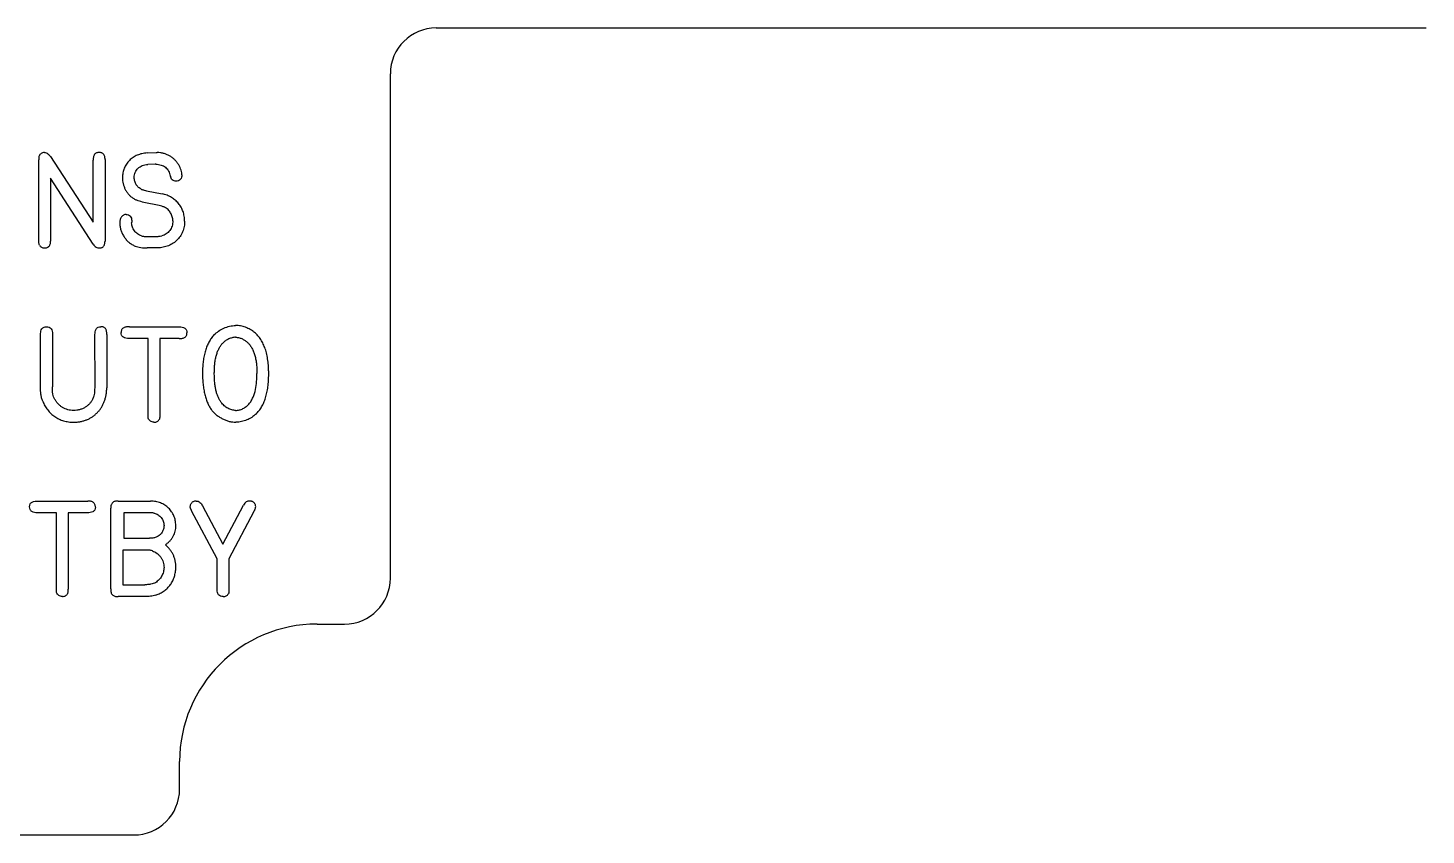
# Model space of a CAD drawing. Header units: inches. Extents: x -6.75 to 0, y -1.75 to 1.53.
# Drawn here: x -1.969 to -0.062, y -1.174 to -0.074 of the extents above; entities that cross this region are included whole.
import ezdxf

# ---------------------------------------------------------------- set-up
doc = ezdxf.new("R2010")
doc.units = ezdxf.units.IN
doc.header["$MEASUREMENT"] = 0

msp = doc.modelspace()

# ---------------------------------------------------------------- linework, layer by layer
at = {"color": 1, "linetype": 'Continuous', "lineweight": 25}
for p, q in [((-1.4125, -0.0736), (-0.0625, -0.0736)), ((-1.475, -0.8236), (-1.475, -0.1361)), ((-1.8068, -0.244), (-1.7942, -0.2434)), ((-1.7942, -0.2434), (-1.7931, -0.2434)), ((-1.9544, -0.363), (-1.9545, -0.2535)), ((-1.9386, -0.249), (-1.8802, -0.3382)), ((-1.8802, -0.3382), (-1.8802, -0.2538)), ((-1.8641, -0.2531), (-1.8642, -0.3644)), ((-1.796, -0.2594), (-1.8058, -0.2596)), ((-1.795, -0.2594), (-1.796, -0.2594)), ((-1.9384, -0.2785), (-1.9384, -0.3642)), ((-1.8802, -0.3683), (-1.9384, -0.2785)), ((-1.8074, -0.2954), (-1.7863, -0.2997)), ((-1.7903, -0.3158), (-1.8113, -0.3113)), ((-1.8277, -0.3361), (-1.8278, -0.3377)), ((-1.8066, -0.3578), (-1.795, -0.3578)), ((-1.7941, -0.3735), (-1.8068, -0.3735)), ((-1.952, -0.5633), (-1.9521, -0.4902)), ((-1.936, -0.4906), (-1.936, -0.5628)), ((-1.8778, -0.5623), (-1.8779, -0.4916)), ((-1.8618, -0.4916), (-1.8618, -0.564)), ((-1.8308, -0.4809), (-1.7626, -0.4809)), ((-1.686, -0.4952), (-1.686, -0.4952)), ((-1.8054, -0.497), (-1.8318, -0.497)), ((-1.8054, -0.6001), (-1.8054, -0.497)), ((-1.7894, -0.497), (-1.7894, -0.6011)), ((-1.7632, -0.497), (-1.7894, -0.497)), ((-1.9557, -0.7184), (-1.8875, -0.7184)), ((-1.8463, -0.7184), (-1.8023, -0.7184)), ((-1.7033, -0.7772), (-1.6751, -0.7239)), ((-1.9303, -0.7345), (-1.9567, -0.7345)), ((-1.9303, -0.8376), (-1.9303, -0.7345)), ((-1.9143, -0.7345), (-1.9143, -0.8386)), ((-1.8881, -0.7345), (-1.9143, -0.7345)), ((-1.8562, -0.8383), (-1.8562, -0.7283)), ((-1.804, -0.7345), (-1.8386, -0.7345)), ((-1.8386, -0.7345), (-1.8386, -0.7691)), ((-1.7461, -0.7319), (-1.7465, -0.7311)), ((-1.7113, -0.797), (-1.7461, -0.7319)), ((-1.7312, -0.7248), (-1.7033, -0.7772)), ((-1.6614, -0.7327), (-1.6952, -0.797)), ((-1.661, -0.7321), (-1.6614, -0.7327)), ((-1.8386, -0.7691), (-1.8037, -0.7691)), ((-1.8083, -0.7852), (-1.84, -0.7852)), ((-1.84, -0.7852), (-1.84, -0.8325)), ((-1.7113, -0.8394), (-1.7113, -0.797)), ((-1.6952, -0.797), (-1.6952, -0.8388)), ((-1.84, -0.8325), (-1.8101, -0.8325)), ((-1.8099, -0.8485), (-1.8461, -0.8485)), ((-1.575, -0.8861), (-1.5375, -0.8861)), ((-1.7625, -1.1111), (-1.7625, -1.0736)), ((-3.775, -1.1736), (-1.825, -1.1736))]:
    msp.add_line(p, q, dxfattribs=at)
for centre, radius, start, end in [((-1.4125, -0.1361), 0.0625, 90, 180), ((-1.5375, -0.8236), 0.0625, 270, 0), ((-1.575, -1.0736), 0.1875, 90, 180), ((-1.825, -1.1111), 0.0625, 270, 360)]:
    msp.add_arc(centre, radius, start, end, dxfattribs=at)
for points, knots in [([(-1.9469, -0.2434), (-1.9477, -0.2435), (-1.9493, -0.2436), (-1.9514, -0.2447), (-1.9532, -0.2461), (-1.9538, -0.2475), (-1.9541, -0.2482)], [0, 0, 0, 0, 0.2579155, 0.5150253, 0.7637211, 1, 1, 1, 1]), ([(-1.9469, -0.2434), (-1.946, -0.2435), (-1.9452, -0.2435), (-1.9435, -0.244), (-1.9427, -0.2445), (-1.9406, -0.2461), (-1.9396, -0.2475), (-1.9386, -0.249)], [0, 0, 0, 0, 0.25, 0.25, 0.5, 0.5, 1, 1, 1, 1]), ([(-1.8721, -0.2434), (-1.8728, -0.2434), (-1.874, -0.2434), (-1.8758, -0.2439), (-1.8773, -0.2446), (-1.8784, -0.2457), (-1.8793, -0.2472), (-1.8799, -0.249), (-1.8802, -0.2513), (-1.8802, -0.2529), (-1.8802, -0.2538)], [0, 0, 0, 0, 0.131008, 0.246734, 0.350557, 0.449595, 0.555441, 0.681283, 0.82667, 1, 1, 1, 1]), ([(-1.8641, -0.2531), (-1.8642, -0.2523), (-1.8642, -0.2508), (-1.8646, -0.2488), (-1.8651, -0.247), (-1.866, -0.2456), (-1.8672, -0.2445), (-1.8686, -0.2438), (-1.8703, -0.2434), (-1.8715, -0.2434), (-1.8721, -0.2434)], [0, 0, 0, 0, 0.163762, 0.306437, 0.4304, 0.541827, 0.646659, 0.754831, 0.869288, 1, 1, 1, 1]), ([(-1.8068, -0.244), (-1.808, -0.2441), (-1.8104, -0.2443), (-1.8138, -0.2449), (-1.8171, -0.2458), (-1.8202, -0.247), (-1.8231, -0.2483), (-1.8259, -0.2501), (-1.8285, -0.252), (-1.8309, -0.2542), (-1.833, -0.2566), (-1.8349, -0.2592), (-1.8366, -0.2619), (-1.8379, -0.2648), (-1.839, -0.2679), (-1.8398, -0.271), (-1.8402, -0.2744), (-1.8404, -0.2767), (-1.8404, -0.2778)], [0, 0, 0, 0, 0.068334, 0.134192, 0.19849, 0.260852, 0.321932, 0.383009, 0.443842, 0.50562, 0.567037, 0.62755, 0.687337, 0.747704, 0.808331, 0.870153, 0.933994, 1, 1, 1, 1]), ([(-1.7637, -0.2603), (-1.7646, -0.259), (-1.7662, -0.2565), (-1.7692, -0.2531), (-1.7726, -0.2502), (-1.7763, -0.2477), (-1.7802, -0.2458), (-1.7844, -0.2445), (-1.7887, -0.2436), (-1.7916, -0.2435), (-1.7931, -0.2434)], [0, 0, 0, 0, 0.131016, 0.257648, 0.382104, 0.507144, 0.631334, 0.753208, 0.875268, 1, 1, 1, 1]), ([(-1.9541, -0.2482), (-1.9542, -0.2484), (-1.9543, -0.249), (-1.9544, -0.2501), (-1.9544, -0.2516), (-1.9544, -0.2528), (-1.9545, -0.2535)], [0, 0, 0, 0, 0.164011, 0.339607, 0.5985, 1, 1, 1, 1]), ([(-1.8243, -0.2775), (-1.8243, -0.2762), (-1.8241, -0.2738), (-1.8231, -0.2704), (-1.8215, -0.2673), (-1.8192, -0.2647), (-1.8165, -0.2626), (-1.8133, -0.261), (-1.8097, -0.2599), (-1.8071, -0.2597), (-1.8058, -0.2596)], [0, 0, 0, 0, 0.129699, 0.250963, 0.369076, 0.488549, 0.609183, 0.731673, 0.861054, 1, 1, 1, 1]), ([(-1.795, -0.2594), (-1.7937, -0.2594), (-1.7912, -0.2595), (-1.7877, -0.2603), (-1.7846, -0.2616), (-1.7818, -0.2634), (-1.7795, -0.2658), (-1.7776, -0.2686), (-1.776, -0.272), (-1.7754, -0.2744), (-1.7751, -0.2757)], [0, 0, 0, 0, 0.13661, 0.262925, 0.381007, 0.495707, 0.610411, 0.730676, 0.859292, 1, 1, 1, 1]), ([(-1.7592, -0.2739), (-1.7593, -0.2729), (-1.7595, -0.2707), (-1.7604, -0.2673), (-1.7618, -0.2638), (-1.7631, -0.2615), (-1.7637, -0.2603)], [0, 0, 0, 0, 0.212563, 0.459524, 0.724953, 1, 1, 1, 1]), ([(-1.8404, -0.2778), (-1.8404, -0.2792), (-1.8402, -0.282), (-1.8395, -0.286), (-1.8382, -0.2899), (-1.8366, -0.2937), (-1.8345, -0.2972), (-1.8321, -0.3004), (-1.8293, -0.3033), (-1.8271, -0.3048), (-1.8261, -0.3056)], [0, 0, 0, 0, 0.127451, 0.254033, 0.379918, 0.507431, 0.633941, 0.756921, 0.878241, 1, 1, 1, 1]), ([(-1.8143, -0.2936), (-1.815, -0.2932), (-1.8164, -0.2925), (-1.8184, -0.291), (-1.8201, -0.2893), (-1.8216, -0.2873), (-1.8228, -0.285), (-1.8236, -0.2826), (-1.8242, -0.2801), (-1.8243, -0.2784), (-1.8243, -0.2775)], [0, 0, 0, 0, 0.121612, 0.242447, 0.362945, 0.488851, 0.614853, 0.740468, 0.867254, 1, 1, 1, 1]), ([(-1.7672, -0.2824), (-1.7682, -0.2824), (-1.7691, -0.2824), (-1.7709, -0.2818), (-1.7717, -0.2813), (-1.7738, -0.2793), (-1.7745, -0.2775), (-1.7751, -0.2757)], [0, 0, 0, 0, 0.25, 0.25, 0.5, 0.5, 1, 1, 1, 1]), ([(-1.7592, -0.2739), (-1.7593, -0.275), (-1.7594, -0.2761), (-1.7601, -0.2781), (-1.7606, -0.2791), (-1.7621, -0.2807), (-1.763, -0.2814), (-1.765, -0.2822), (-1.7661, -0.2823), (-1.7672, -0.2824)], [0, 0, 0, 0, 0.25, 0.25, 0.5, 0.5, 0.75, 0.75, 1, 1, 1, 1]), ([(-1.8143, -0.2936), (-1.8137, -0.2938), (-1.8131, -0.294), (-1.8126, -0.2941), (-1.812, -0.2943), (-1.8114, -0.2945), (-1.8109, -0.2946), (-1.8097, -0.2949), (-1.8086, -0.2951), (-1.8074, -0.2954)], [0, 0, 0, 0, 0.0000450682, 0.0000450682, 0.0000450682, 0.000090162, 0.000090162, 0.000090162, 0.0001800869, 0.0001800869, 0.0001800869, 0.0001800869]), ([(-1.7556, -0.3369), (-1.7556, -0.3357), (-1.7557, -0.3334), (-1.7561, -0.3301), (-1.7568, -0.3269), (-1.7577, -0.3238), (-1.7589, -0.3209), (-1.7603, -0.318), (-1.762, -0.3153), (-1.7639, -0.3128), (-1.7661, -0.3104), (-1.7684, -0.3082), (-1.7709, -0.3063), (-1.7736, -0.3045), (-1.7766, -0.303), (-1.7796, -0.3016), (-1.7829, -0.3005), (-1.7851, -0.3), (-1.7863, -0.2997)], [0, 0, 0, 0, 0.065996, 0.130264, 0.19268, 0.253539, 0.314139, 0.374546, 0.435255, 0.496201, 0.557405, 0.618181, 0.679026, 0.740771, 0.803128, 0.866766, 0.932376, 1, 1, 1, 1]), ([(-1.8113, -0.3113), (-1.8139, -0.3107), (-1.8165, -0.3101), (-1.8203, -0.3087), (-1.8215, -0.3083), (-1.8239, -0.3071), (-1.825, -0.3063), (-1.8261, -0.3056)], [0, 0, 0, 0, 0.5, 0.5, 0.75, 0.75, 1, 1, 1, 1]), ([(-1.7829, -0.3179), (-1.7835, -0.3176), (-1.7841, -0.3174), (-1.7847, -0.3172), (-1.7853, -0.317), (-1.7859, -0.3168), (-1.7865, -0.3166), (-1.7878, -0.3163), (-1.789, -0.316), (-1.7903, -0.3158)], [0, 0, 0, 0, 0.0000489181, 0.0000489181, 0.0000489181, 0.0000977861, 0.0000977861, 0.0000977861, 0.0001951497, 0.0001951497, 0.0001951497, 0.0001951497]), ([(-1.7716, -0.3367), (-1.7717, -0.3348), (-1.7719, -0.3329), (-1.7729, -0.3292), (-1.7737, -0.3274), (-1.7756, -0.3241), (-1.7769, -0.3226), (-1.7796, -0.3199), (-1.7812, -0.3189), (-1.7829, -0.3179)], [0, 0, 0, 0, 0.25, 0.25, 0.5, 0.5, 0.75, 0.75, 1, 1, 1, 1]), ([(-1.8353, -0.3279), (-1.836, -0.3279), (-1.8372, -0.328), (-1.8389, -0.3286), (-1.8404, -0.3296), (-1.8417, -0.3309), (-1.8427, -0.3326), (-1.8435, -0.3345), (-1.8439, -0.3367), (-1.844, -0.3382), (-1.844, -0.339)], [0, 0, 0, 0, 0.118909, 0.232606, 0.342759, 0.45914, 0.581235, 0.710433, 0.847594, 1, 1, 1, 1]), ([(-1.844, -0.339), (-1.8439, -0.3407), (-1.8438, -0.3441), (-1.8426, -0.3491), (-1.8408, -0.3538), (-1.8383, -0.3582), (-1.8353, -0.3623), (-1.8317, -0.3658), (-1.8276, -0.3688), (-1.8246, -0.3702), (-1.8231, -0.371)], [0, 0, 0, 0, 0.127893, 0.252246, 0.376592, 0.502638, 0.628138, 0.751945, 0.874389, 1, 1, 1, 1]), ([(-1.8353, -0.3279), (-1.8343, -0.3279), (-1.8333, -0.3281), (-1.8314, -0.3289), (-1.8305, -0.3296), (-1.8291, -0.3311), (-1.8286, -0.3321), (-1.8279, -0.334), (-1.8278, -0.3351), (-1.8277, -0.3361)], [0, 0, 0, 0, 0.25, 0.25, 0.5, 0.5, 0.75, 0.75, 1, 1, 1, 1]), ([(-1.8278, -0.3377), (-1.8278, -0.3378), (-1.8278, -0.3379), (-1.8278, -0.3381), (-1.8279, -0.3382), (-1.8279, -0.3384), (-1.8279, -0.3385), (-1.8279, -0.3388), (-1.8279, -0.3391), (-1.8279, -0.3394)], [0, 0, 0, 0, 0.0000112056, 0.0000112056, 0.0000112056, 0.00002241272, 0.00002241272, 0.00002241272, 0.00004479356, 0.00004479356, 0.00004479356, 0.00004479356]), ([(-1.8146, -0.357), (-1.8155, -0.3567), (-1.8173, -0.356), (-1.8198, -0.3544), (-1.8221, -0.3525), (-1.8241, -0.3502), (-1.8257, -0.3477), (-1.827, -0.345), (-1.8277, -0.3422), (-1.8279, -0.3404), (-1.8279, -0.3394)], [0, 0, 0, 0, 0.123948, 0.246904, 0.372712, 0.502718, 0.632605, 0.757367, 0.878576, 1, 1, 1, 1]), ([(-1.7556, -0.3369), (-1.7557, -0.3393), (-1.7558, -0.3418), (-1.7567, -0.3466), (-1.7574, -0.349), (-1.7601, -0.3559), (-1.763, -0.3601), (-1.7703, -0.3668), (-1.7747, -0.3694), (-1.7817, -0.3718), (-1.7842, -0.3724), (-1.7891, -0.3733), (-1.7916, -0.3734), (-1.7941, -0.3735)], [0, 0, 0, 0, 0.125, 0.125, 0.25, 0.25, 0.5, 0.5, 0.75, 0.75, 0.875, 0.875, 1, 1, 1, 1]), ([(-1.7716, -0.3367), (-1.7717, -0.3379), (-1.7718, -0.3402), (-1.7727, -0.3436), (-1.774, -0.3468), (-1.7759, -0.3497), (-1.7782, -0.3523), (-1.7807, -0.3544), (-1.7836, -0.356), (-1.7857, -0.3567), (-1.7868, -0.357)], [0, 0, 0, 0, 0.1313487, 0.2587967, 0.383978, 0.5118948, 0.6377248, 0.7587267, 0.8781587, 1, 1, 1, 1]), ([(-1.8146, -0.357), (-1.814, -0.3572), (-1.8133, -0.3573), (-1.8126, -0.3574), (-1.812, -0.3575), (-1.8113, -0.3576), (-1.8106, -0.3577), (-1.8093, -0.3578), (-1.808, -0.3578), (-1.8066, -0.3578)], [0, 0, 0, 0, 0.0000513664, 0.0000513664, 0.0000513664, 0.0001027377, 0.0001027377, 0.0001027377, 0.0002048368, 0.0002048368, 0.0002048368, 0.0002048368]), ([(-1.795, -0.3578), (-1.7943, -0.3578), (-1.7936, -0.3578), (-1.7929, -0.3577), (-1.7922, -0.3577), (-1.7915, -0.3576), (-1.7909, -0.3575), (-1.7895, -0.3574), (-1.7881, -0.3572), (-1.7868, -0.357)], [0, 0, 0, 0, 0.0000522371, 0.0000522371, 0.0000522371, 0.0001044746, 0.0001044746, 0.0001044746, 0.0002088051, 0.0002088051, 0.0002088051, 0.0002088051]), ([(-1.9537, -0.3695), (-1.9539, -0.369), (-1.9541, -0.3685), (-1.9542, -0.3679), (-1.9543, -0.3674), (-1.9543, -0.3669), (-1.9544, -0.3663), (-1.9544, -0.3652), (-1.9544, -0.3641), (-1.9544, -0.363)], [0, 0, 0, 0, 0.0000421495, 0.0000421495, 0.0000421495, 0.0000843491, 0.0000843491, 0.0000843491, 0.000167102, 0.000167102, 0.000167102, 0.000167102]), ([(-1.9537, -0.3695), (-1.9533, -0.3701), (-1.9525, -0.3712), (-1.9508, -0.3725), (-1.9488, -0.3733), (-1.9473, -0.3735), (-1.9465, -0.3735)], [0, 0, 0, 0, 0.247187, 0.485102, 0.729915, 1, 1, 1, 1]), ([(-1.9465, -0.3735), (-1.9459, -0.3735), (-1.9447, -0.3734), (-1.9431, -0.373), (-1.9417, -0.3722), (-1.9405, -0.3712), (-1.9396, -0.3698), (-1.9389, -0.3682), (-1.9385, -0.3663), (-1.9384, -0.3649), (-1.9384, -0.3642)], [0, 0, 0, 0, 0.131884, 0.2514975, 0.3617896, 0.4720262, 0.5840989, 0.7090535, 0.8458, 1, 1, 1, 1]), ([(-1.8802, -0.3683), (-1.8796, -0.3691), (-1.8785, -0.3706), (-1.8765, -0.3724), (-1.8742, -0.3734), (-1.8727, -0.3735), (-1.8719, -0.3735)], [0, 0, 0, 0, 0.288805, 0.542441, 0.774206, 1, 1, 1, 1]), ([(-1.8719, -0.3735), (-1.8713, -0.3735), (-1.8702, -0.3734), (-1.8686, -0.373), (-1.8673, -0.3723), (-1.8661, -0.3712), (-1.8653, -0.3699), (-1.8647, -0.3683), (-1.8643, -0.3665), (-1.8642, -0.3651), (-1.8642, -0.3644)], [0, 0, 0, 0, 0.129681, 0.246526, 0.358508, 0.466217, 0.578973, 0.702474, 0.843136, 1, 1, 1, 1]), ([(-1.8231, -0.371), (-1.8219, -0.3713), (-1.8193, -0.3721), (-1.8153, -0.3729), (-1.8111, -0.3734), (-1.8082, -0.3735), (-1.8068, -0.3735)], [0, 0, 0, 0, 0.229739, 0.479189, 0.739516, 1, 1, 1, 1]), ([(-1.9521, -0.4902), (-1.952, -0.489), (-1.9519, -0.4878), (-1.9514, -0.4856), (-1.9509, -0.4844), (-1.9495, -0.4826), (-1.9485, -0.4819), (-1.9463, -0.4811), (-1.9451, -0.481), (-1.9439, -0.4809)], [0, 0, 0, 0, 0.25, 0.25, 0.5, 0.5, 0.75, 0.75, 1, 1, 1, 1]), ([(-1.9439, -0.4809), (-1.9427, -0.4809), (-1.9415, -0.481), (-1.9393, -0.4818), (-1.9383, -0.4826), (-1.9369, -0.4846), (-1.9365, -0.4858), (-1.936, -0.4882), (-1.936, -0.4894), (-1.936, -0.4906)], [0, 0, 0, 0, 0.25, 0.25, 0.5, 0.5, 0.75, 0.75, 1, 1, 1, 1]), ([(-1.8779, -0.4916), (-1.8778, -0.4903), (-1.8778, -0.489), (-1.8774, -0.4865), (-1.8771, -0.4852), (-1.8757, -0.4829), (-1.8747, -0.4821), (-1.8723, -0.481), (-1.871, -0.4809), (-1.8697, -0.4809)], [0, 0, 0, 0, 0.25, 0.25, 0.5, 0.5, 0.75, 0.75, 1, 1, 1, 1]), ([(-1.8618, -0.4916), (-1.8618, -0.4907), (-1.8618, -0.489), (-1.8621, -0.4867), (-1.8627, -0.4848), (-1.8635, -0.4832), (-1.8647, -0.4822), (-1.8661, -0.4813), (-1.8678, -0.4809), (-1.8691, -0.4809), (-1.8697, -0.4809)], [0, 0, 0, 0, 0.177156, 0.32734, 0.45437, 0.561974, 0.660572, 0.761581, 0.873235, 1, 1, 1, 1]), ([(-1.8308, -0.4809), (-1.8317, -0.4809), (-1.8334, -0.4809), (-1.8358, -0.4813), (-1.8378, -0.4819), (-1.8395, -0.4827), (-1.8407, -0.4838), (-1.8417, -0.4852), (-1.8421, -0.4868), (-1.8422, -0.488), (-1.8422, -0.4886)], [0, 0, 0, 0, 0.173993, 0.3237329, 0.4555417, 0.5692811, 0.6753243, 0.7768703, 0.8824216, 1, 1, 1, 1]), ([(-1.8318, -0.497), (-1.8344, -0.4969), (-1.837, -0.4967), (-1.8401, -0.4945), (-1.841, -0.4935), (-1.842, -0.4912), (-1.8421, -0.4899), (-1.8422, -0.4886)], [0, 0, 0, 0, 0.5, 0.5, 0.75, 0.75, 1, 1, 1, 1]), ([(-1.7632, -0.497), (-1.7623, -0.497), (-1.7607, -0.4969), (-1.7585, -0.4966), (-1.7566, -0.496), (-1.7551, -0.4951), (-1.7538, -0.494), (-1.753, -0.4926), (-1.7525, -0.491), (-1.7524, -0.4898), (-1.7524, -0.4892)], [0, 0, 0, 0, 0.1681277, 0.3139228, 0.4434993, 0.5574376, 0.6646659, 0.7679875, 0.8780348, 1, 1, 1, 1]), ([(-1.7626, -0.4809), (-1.7601, -0.481), (-1.7575, -0.4812), (-1.7544, -0.4834), (-1.7536, -0.4844), (-1.7526, -0.4867), (-1.7525, -0.488), (-1.7524, -0.4892)], [0, 0, 0, 0, 0.5, 0.5, 0.75, 0.75, 1, 1, 1, 1]), ([(-1.7157, -0.4921), (-1.717, -0.4936), (-1.7195, -0.4966), (-1.7226, -0.5018), (-1.7253, -0.5074), (-1.7274, -0.5137), (-1.7291, -0.5204), (-1.7303, -0.5277), (-1.7311, -0.5353), (-1.7312, -0.5406), (-1.7312, -0.5433)], [0, 0, 0, 0, 0.105705, 0.215134, 0.329018, 0.449631, 0.576639, 0.710541, 0.851416, 1, 1, 1, 1]), ([(-1.7157, -0.4921), (-1.7137, -0.4902), (-1.7116, -0.4884), (-1.707, -0.4853), (-1.7046, -0.4839), (-1.6995, -0.4817), (-1.6969, -0.4808), (-1.6915, -0.4795), (-1.6887, -0.4792), (-1.686, -0.4791)], [0, 0, 0, 0, 0.25, 0.25, 0.5, 0.5, 0.75, 0.75, 1, 1, 1, 1]), ([(-1.686, -0.4952), (-1.6876, -0.4953), (-1.6893, -0.4954), (-1.6924, -0.4963), (-1.694, -0.4968), (-1.697, -0.4982), (-1.6984, -0.499), (-1.7012, -0.5009), (-1.7024, -0.502), (-1.7036, -0.5031)], [0, 0, 0, 0, 0.25, 0.25, 0.5, 0.5, 0.75, 0.75, 1, 1, 1, 1]), ([(-1.6601, -0.4887), (-1.6611, -0.488), (-1.663, -0.4865), (-1.666, -0.4846), (-1.6692, -0.483), (-1.6725, -0.4816), (-1.6759, -0.4805), (-1.6792, -0.4797), (-1.6826, -0.4792), (-1.6848, -0.4791), (-1.686, -0.4791)], [0, 0, 0, 0, 0.1288972, 0.256024, 0.383031, 0.5107626, 0.6368643, 0.7599671, 0.8800174, 0.9996917, 0.9996917, 0.9996917, 0.9996917]), ([(-1.686, -0.4952), (-1.6853, -0.4952), (-1.684, -0.4953), (-1.6819, -0.4956), (-1.6798, -0.4962), (-1.6771, -0.4973), (-1.6737, -0.499), (-1.6714, -0.5008), (-1.6703, -0.5018)], [0, 0, 0, 0, 0.113808, 0.233036, 0.357111, 0.487876, 0.749426, 1, 1, 1, 1]), ([(-1.6409, -0.5455), (-1.6409, -0.5439), (-1.641, -0.5406), (-1.6412, -0.5358), (-1.6415, -0.5312), (-1.642, -0.5268), (-1.6427, -0.5226), (-1.6435, -0.5186), (-1.6445, -0.5147), (-1.6456, -0.5111), (-1.6469, -0.5076), (-1.6483, -0.5044), (-1.6499, -0.5013), (-1.6516, -0.4984), (-1.6535, -0.4957), (-1.6556, -0.4931), (-1.6577, -0.4908), (-1.6593, -0.4894), (-1.6601, -0.4887)], [0, 0, 0, 0, 0.080424, 0.157711, 0.231972, 0.303725, 0.372685, 0.438908, 0.502962, 0.564675, 0.624091, 0.681389, 0.737383, 0.791688, 0.84518, 0.897488, 0.948885, 1, 1, 1, 1]), ([(-1.7151, -0.5438), (-1.7151, -0.5415), (-1.715, -0.5372), (-1.7145, -0.5308), (-1.7136, -0.5249), (-1.7123, -0.5195), (-1.7107, -0.5146), (-1.7087, -0.5102), (-1.7064, -0.5063), (-1.7045, -0.5042), (-1.7036, -0.5031)], [0, 0, 0, 0, 0.156024, 0.302681, 0.440684, 0.570058, 0.690866, 0.801715, 0.9041, 1, 1, 1, 1]), ([(-1.6703, -0.5018), (-1.6692, -0.5029), (-1.667, -0.5051), (-1.6643, -0.5092), (-1.662, -0.5137), (-1.6601, -0.5188), (-1.6587, -0.5245), (-1.6577, -0.5307), (-1.6571, -0.5374), (-1.657, -0.5421), (-1.657, -0.5445)], [0, 0, 0, 0, 0.100865, 0.20514, 0.314754, 0.432735, 0.558927, 0.694653, 0.841474, 1, 1, 1, 1]), ([(-1.7312, -0.5433), (-1.7312, -0.5461), (-1.7311, -0.5514), (-1.7305, -0.5591), (-1.7295, -0.5663), (-1.7282, -0.5731), (-1.7264, -0.5792), (-1.7242, -0.5849), (-1.7217, -0.5901), (-1.7196, -0.5932), (-1.7186, -0.5947)], [0, 0, 0, 0, 0.153124, 0.297158, 0.432037, 0.559346, 0.678717, 0.790963, 0.898004, 1, 1, 1, 1]), ([(-1.7057, -0.5839), (-1.7065, -0.5828), (-1.7081, -0.5804), (-1.71, -0.5764), (-1.7117, -0.5721), (-1.713, -0.5673), (-1.7139, -0.5621), (-1.7146, -0.5565), (-1.7151, -0.5503), (-1.7151, -0.546), (-1.7151, -0.5438)], [0, 0, 0, 0, 0.10011, 0.204493, 0.314868, 0.431715, 0.556735, 0.693366, 0.840768, 1, 1, 1, 1]), ([(-1.668, -0.5863), (-1.6668, -0.5849), (-1.6657, -0.5834), (-1.6638, -0.5803), (-1.663, -0.5787), (-1.6608, -0.5737), (-1.6597, -0.5701), (-1.6574, -0.5593), (-1.6571, -0.5519), (-1.657, -0.5445)], [0, 0, 0, 0, 0.125, 0.125, 0.25, 0.25, 0.5, 0.5, 1, 1, 1, 1]), ([(-1.6582, -0.5998), (-1.6568, -0.5983), (-1.654, -0.5953), (-1.6504, -0.59), (-1.6474, -0.5841), (-1.6451, -0.5776), (-1.6432, -0.5704), (-1.6419, -0.5627), (-1.6411, -0.5543), (-1.641, -0.5485), (-1.6409, -0.5455)], [0, 0, 0, 0, 0.1049171, 0.2129477, 0.3252539, 0.4434431, 0.5691427, 0.7031781, 0.8465565, 1, 1, 1, 1]), ([(-1.9492, -0.5823), (-1.9497, -0.5808), (-1.9503, -0.5793), (-1.9511, -0.5762), (-1.9514, -0.5746), (-1.9521, -0.5697), (-1.9521, -0.5665), (-1.952, -0.5633)], [0, 0, 0, 0, 0.25, 0.25, 0.5, 0.5, 1, 1, 1, 1]), ([(-1.9324, -0.58), (-1.9331, -0.5788), (-1.9343, -0.5765), (-1.9353, -0.5734), (-1.9357, -0.5707), (-1.9359, -0.5684), (-1.936, -0.5658), (-1.936, -0.5639), (-1.936, -0.5628)], [0, 0, 0, 0, 0.226132, 0.43652, 0.547971, 0.679244, 0.829318, 1, 1, 1, 1]), ([(-1.907, -0.611), (-1.9054, -0.611), (-1.9022, -0.6108), (-1.8975, -0.6101), (-1.8931, -0.6091), (-1.8889, -0.6076), (-1.8849, -0.6057), (-1.8812, -0.6035), (-1.8777, -0.6008), (-1.8745, -0.5978), (-1.8716, -0.5945), (-1.869, -0.5909), (-1.8669, -0.587), (-1.8651, -0.5829), (-1.8637, -0.5785), (-1.8626, -0.5739), (-1.862, -0.5691), (-1.8619, -0.5657), (-1.8618, -0.564)], [0, 0, 0, 0, 0.06717, 0.131417, 0.193654, 0.25446, 0.313939, 0.373236, 0.432699, 0.493303, 0.554017, 0.614352, 0.674742, 0.736178, 0.798451, 0.863241, 0.930121, 1, 1, 1, 1]), ([(-1.8798, -0.5768), (-1.8794, -0.5757), (-1.8789, -0.5745), (-1.8786, -0.5733), (-1.8783, -0.5721), (-1.8782, -0.5708), (-1.8781, -0.5696), (-1.8779, -0.5672), (-1.8778, -0.5647), (-1.8778, -0.5623)], [0, 0, 0, 0, 0.000094604, 0.000094604, 0.000094604, 0.0001893315, 0.0001893315, 0.0001893315, 0.0003752312, 0.0003752312, 0.0003752312, 0.0003752312]), ([(-1.9492, -0.5823), (-1.9487, -0.5834), (-1.9478, -0.5856), (-1.9462, -0.5887), (-1.9444, -0.5916), (-1.9424, -0.5943), (-1.9403, -0.5969), (-1.9379, -0.5992), (-1.9354, -0.6014), (-1.9327, -0.6034), (-1.9298, -0.6051), (-1.9269, -0.6067), (-1.9238, -0.608), (-1.9206, -0.6091), (-1.9174, -0.6099), (-1.914, -0.6105), (-1.9106, -0.6109), (-1.9082, -0.611), (-1.907, -0.611)], [0, 0, 0, 0, 0.06583, 0.129934, 0.192414, 0.254754, 0.315747, 0.376919, 0.437912, 0.49983, 0.561867, 0.622938, 0.684115, 0.745921, 0.80773, 0.870285, 0.934283, 1, 1, 1, 1]), ([(-1.907, -0.595), (-1.9084, -0.5949), (-1.911, -0.5948), (-1.9149, -0.594), (-1.9186, -0.5928), (-1.922, -0.5911), (-1.9251, -0.5889), (-1.9279, -0.5863), (-1.9304, -0.5834), (-1.9318, -0.5811), (-1.9324, -0.58)], [0, 0, 0, 0, 0.131505, 0.256988, 0.380925, 0.50362, 0.626233, 0.747507, 0.871793, 1, 1, 1, 1]), ([(-1.8798, -0.5768), (-1.8804, -0.5782), (-1.8816, -0.5809), (-1.884, -0.5844), (-1.8869, -0.5876), (-1.8903, -0.5902), (-1.8941, -0.5923), (-1.8981, -0.5938), (-1.9025, -0.5947), (-1.9055, -0.5949), (-1.907, -0.595)], [0, 0, 0, 0, 0.1279856, 0.2515394, 0.3728913, 0.4951655, 0.6181805, 0.7416781, 0.8679484, 1, 1, 1, 1]), ([(-1.686, -0.595), (-1.6869, -0.5949), (-1.6887, -0.5948), (-1.6914, -0.5942), (-1.6941, -0.5933), (-1.6968, -0.592), (-1.6993, -0.5904), (-1.7017, -0.5885), (-1.7039, -0.5864), (-1.7051, -0.5848), (-1.7057, -0.5839)], [0, 0, 0, 0, 0.116371, 0.233648, 0.355137, 0.482644, 0.612358, 0.740459, 0.869445, 1, 1, 1, 1]), ([(-1.686, -0.595), (-1.6843, -0.5949), (-1.6826, -0.5947), (-1.6793, -0.5938), (-1.6777, -0.5932), (-1.6746, -0.5917), (-1.6732, -0.5908), (-1.6704, -0.5887), (-1.6692, -0.5876), (-1.668, -0.5863)], [0, 0, 0, 0, 0.25, 0.25, 0.5, 0.5, 0.75, 0.75, 1, 1, 1, 1]), ([(-1.8052, -0.6054), (-1.8053, -0.605), (-1.8054, -0.6046), (-1.8054, -0.6041), (-1.8054, -0.6037), (-1.8054, -0.6032), (-1.8054, -0.6028), (-1.8055, -0.6019), (-1.8054, -0.601), (-1.8054, -0.6001)], [0, 0, 0, 0, 0.000033871, 0.000033871, 0.000033871, 0.0000677046, 0.0000677046, 0.0000677046, 0.00013521, 0.00013521, 0.00013521, 0.00013521]), ([(-1.7974, -0.611), (-1.7983, -0.6109), (-1.7991, -0.6109), (-1.8008, -0.6104), (-1.8015, -0.61), (-1.803, -0.609), (-1.8036, -0.6084), (-1.8046, -0.6071), (-1.805, -0.6063), (-1.8052, -0.6054)], [0, 0, 0, 0, 0.25, 0.25, 0.5, 0.5, 0.75, 0.75, 1, 1, 1, 1]), ([(-1.7974, -0.611), (-1.7966, -0.611), (-1.7951, -0.6108), (-1.793, -0.61), (-1.7913, -0.6087), (-1.7905, -0.6075), (-1.7901, -0.6068)], [0, 0, 0, 0, 0.271915, 0.5139, 0.751504, 1, 1, 1, 1]), ([(-1.7894, -0.6011), (-1.7893, -0.6021), (-1.7893, -0.603), (-1.7895, -0.605), (-1.7898, -0.6059), (-1.7901, -0.6068)], [0, 0, 0, 0, 0.5, 0.5, 1, 1, 1, 1]), ([(-1.7186, -0.5947), (-1.7176, -0.5959), (-1.7155, -0.5982), (-1.712, -0.6013), (-1.7081, -0.604), (-1.7038, -0.6064), (-1.6993, -0.6084), (-1.6947, -0.6099), (-1.6901, -0.6107), (-1.6871, -0.6109), (-1.6856, -0.611)], [0, 0, 0, 0, 0.121096, 0.243929, 0.36993, 0.501035, 0.632174, 0.757616, 0.880089, 1, 1, 1, 1]), ([(-1.6582, -0.5998), (-1.6601, -0.6015), (-1.662, -0.6031), (-1.6663, -0.6058), (-1.6685, -0.607), (-1.6732, -0.6089), (-1.6756, -0.6096), (-1.6805, -0.6107), (-1.683, -0.6109), (-1.6856, -0.611)], [0, 0, 0, 0, 0.25, 0.25, 0.5, 0.5, 0.75, 0.75, 1, 1, 1, 1]), ([(-1.9671, -0.7261), (-1.9671, -0.7248), (-1.9669, -0.7235), (-1.9656, -0.7212), (-1.9646, -0.7203), (-1.961, -0.7186), (-1.9584, -0.7184), (-1.9557, -0.7184)], [0, 0, 0, 0, 0.25, 0.25, 0.5, 0.5, 1, 1, 1, 1]), ([(-1.8773, -0.7267), (-1.8773, -0.7261), (-1.8774, -0.7248), (-1.8779, -0.7231), (-1.8787, -0.7216), (-1.8799, -0.7204), (-1.8814, -0.7195), (-1.8831, -0.7189), (-1.8852, -0.7185), (-1.8867, -0.7184), (-1.8875, -0.7184)], [0, 0, 0, 0, 0.1308293, 0.2473485, 0.357249, 0.465448, 0.5775822, 0.7024959, 0.8410474, 1, 1, 1, 1]), ([(-1.8463, -0.7184), (-1.8471, -0.7184), (-1.8486, -0.7184), (-1.8507, -0.7188), (-1.8525, -0.7195), (-1.854, -0.7206), (-1.8551, -0.7221), (-1.8559, -0.7238), (-1.8563, -0.726), (-1.8563, -0.7275), (-1.8562, -0.7283)], [0, 0, 0, 0, 0.148341, 0.278025, 0.393794, 0.500901, 0.609041, 0.72391, 0.853594, 1, 1, 1, 1]), ([(-1.7677, -0.7517), (-1.7677, -0.7505), (-1.7678, -0.7482), (-1.7683, -0.7448), (-1.7691, -0.7416), (-1.7702, -0.7385), (-1.7716, -0.7356), (-1.7733, -0.7329), (-1.7753, -0.7303), (-1.7775, -0.728), (-1.78, -0.7258), (-1.7827, -0.7239), (-1.7855, -0.7223), (-1.7885, -0.7209), (-1.7917, -0.7199), (-1.7951, -0.719), (-1.7986, -0.7186), (-1.8011, -0.7185), (-1.8023, -0.7184)], [0, 0, 0, 0, 0.065667, 0.129271, 0.190795, 0.251478, 0.311279, 0.370829, 0.430761, 0.492448, 0.554243, 0.615247, 0.676077, 0.737571, 0.800409, 0.864501, 0.931168, 1, 1, 1, 1]), ([(-1.7399, -0.7184), (-1.7404, -0.7184), (-1.7415, -0.7185), (-1.7431, -0.719), (-1.7445, -0.7196), (-1.7458, -0.7206), (-1.7468, -0.7218), (-1.7476, -0.7231), (-1.7481, -0.7246), (-1.7482, -0.7256), (-1.7483, -0.7261)], [0, 0, 0, 0, 0.132825, 0.25835, 0.382568, 0.508889, 0.632582, 0.753195, 0.873599, 1, 1, 1, 1]), ([(-1.7399, -0.7184), (-1.7389, -0.7184), (-1.738, -0.7185), (-1.7362, -0.7191), (-1.7354, -0.7196), (-1.7332, -0.7215), (-1.7322, -0.7231), (-1.7312, -0.7248)], [0, 0, 0, 0, 0.25, 0.25, 0.5, 0.5, 1, 1, 1, 1]), ([(-1.6671, -0.7184), (-1.6679, -0.7184), (-1.6694, -0.7184), (-1.6717, -0.7196), (-1.6736, -0.7214), (-1.6746, -0.7231), (-1.6751, -0.7239)], [0, 0, 0, 0, 0.227391, 0.450865, 0.703928, 1, 1, 1, 1]), ([(-1.6587, -0.7259), (-1.6587, -0.7254), (-1.6588, -0.7244), (-1.6593, -0.7229), (-1.66, -0.7216), (-1.6611, -0.7205), (-1.6624, -0.7196), (-1.6638, -0.7189), (-1.6654, -0.7185), (-1.6665, -0.7184), (-1.6671, -0.7184)], [0, 0, 0, 0, 0.126966, 0.246019, 0.36318, 0.48437, 0.60885, 0.733879, 0.861822, 1, 1, 1, 1]), ([(-1.9567, -0.7345), (-1.9593, -0.7344), (-1.9619, -0.7342), (-1.965, -0.732), (-1.9659, -0.731), (-1.9669, -0.7287), (-1.967, -0.7274), (-1.9671, -0.7261)], [0, 0, 0, 0, 0.5, 0.5, 0.75, 0.75, 1, 1, 1, 1]), ([(-1.8773, -0.7267), (-1.8774, -0.728), (-1.8775, -0.7293), (-1.8787, -0.7315), (-1.8796, -0.7324), (-1.8829, -0.7343), (-1.8855, -0.7344), (-1.8881, -0.7345)], [0, 0, 0, 0, 0.25, 0.25, 0.5, 0.5, 1, 1, 1, 1]), ([(-1.7972, -0.735), (-1.7977, -0.7349), (-1.7983, -0.7347), (-1.7989, -0.7346), (-1.7994, -0.7346), (-1.8, -0.7345), (-1.8006, -0.7345), (-1.8017, -0.7345), (-1.8029, -0.7345), (-1.804, -0.7345)], [0, 0, 0, 0, 0.0000439528, 0.0000439528, 0.0000439528, 0.0000879538, 0.0000879538, 0.0000879538, 0.0001749514, 0.0001749514, 0.0001749514, 0.0001749514]), ([(-1.7972, -0.735), (-1.7962, -0.7353), (-1.7943, -0.7358), (-1.7918, -0.7371), (-1.7894, -0.7388), (-1.7875, -0.7409), (-1.7858, -0.7433), (-1.7846, -0.7459), (-1.7839, -0.7487), (-1.7838, -0.7507), (-1.7837, -0.7517)], [0, 0, 0, 0, 0.128723, 0.251657, 0.374086, 0.498535, 0.624255, 0.746195, 0.871248, 1, 1, 1, 1]), ([(-1.7483, -0.7261), (-1.7483, -0.7265), (-1.7483, -0.7271), (-1.7481, -0.7278), (-1.7478, -0.7285), (-1.7474, -0.7292), (-1.7471, -0.7301), (-1.7467, -0.7307), (-1.7465, -0.7311)], [0, 0, 0, 0, 0.185902, 0.344295, 0.441906, 0.58437, 0.772008, 1, 1, 1, 1]), ([(-1.66, -0.7303), (-1.6601, -0.7304), (-1.6602, -0.7306), (-1.6602, -0.7307), (-1.6603, -0.7309), (-1.6604, -0.731), (-1.6605, -0.7312), (-1.6607, -0.7315), (-1.6608, -0.7318), (-1.661, -0.7321)], [0, 0, 0, 0, 0.00001291833, 0.00001291833, 0.00001291833, 0.00002584445, 0.00002584445, 0.00002584445, 0.00005161418, 0.00005161418, 0.00005161418, 0.00005161418]), ([(-1.66, -0.7303), (-1.6596, -0.7296), (-1.6589, -0.7282), (-1.6587, -0.7267), (-1.6587, -0.7259)], [0, 0, 0, 0, 0.535062, 1, 1, 1, 1]), ([(-1.7837, -0.7517), (-1.7838, -0.7525), (-1.7838, -0.7542), (-1.7843, -0.7566), (-1.7852, -0.7588), (-1.7864, -0.761), (-1.7878, -0.763), (-1.7895, -0.7647), (-1.7915, -0.7662), (-1.7929, -0.767), (-1.7937, -0.7674)], [0, 0, 0, 0, 0.127242, 0.25258, 0.374484, 0.499056, 0.623995, 0.747426, 0.872065, 1, 1, 1, 1]), ([(-1.7818, -0.778), (-1.7806, -0.7771), (-1.7784, -0.7755), (-1.7755, -0.7727), (-1.773, -0.7696), (-1.771, -0.7664), (-1.7695, -0.763), (-1.7684, -0.7594), (-1.7677, -0.7556), (-1.7677, -0.753), (-1.7677, -0.7517)], [0, 0, 0, 0, 0.135811, 0.265483, 0.389379, 0.51051, 0.62995, 0.749404, 0.87281, 1, 1, 1, 1]), ([(-1.7937, -0.7674), (-1.7943, -0.7677), (-1.7956, -0.7683), (-1.7979, -0.7688), (-1.8006, -0.7691), (-1.8025, -0.7691), (-1.8037, -0.7691)], [0, 0, 0, 0, 0.205292, 0.418334, 0.671202, 1, 1, 1, 1]), ([(-1.7677, -0.8087), (-1.7677, -0.8072), (-1.7677, -0.8043), (-1.7683, -0.8001), (-1.7694, -0.7961), (-1.7709, -0.7923), (-1.7728, -0.7886), (-1.7753, -0.785), (-1.7783, -0.7814), (-1.7806, -0.7791), (-1.7818, -0.778)], [0, 0, 0, 0, 0.126513, 0.247652, 0.365785, 0.481511, 0.598969, 0.72439, 0.857306, 1, 1, 1, 1]), ([(-1.7995, -0.7863), (-1.8002, -0.7861), (-1.8009, -0.7858), (-1.8017, -0.7857), (-1.8024, -0.7855), (-1.8031, -0.7854), (-1.8039, -0.7853), (-1.8054, -0.7851), (-1.8068, -0.7852), (-1.8083, -0.7852)], [0, 0, 0, 0, 0.0000570047, 0.0000570047, 0.0000570047, 0.0001141968, 0.0001141968, 0.0001141968, 0.0002270988, 0.0002270988, 0.0002270988, 0.0002270988]), ([(-1.7995, -0.7863), (-1.7984, -0.7868), (-1.7962, -0.7877), (-1.7932, -0.7897), (-1.7904, -0.7921), (-1.7881, -0.795), (-1.7862, -0.7981), (-1.7848, -0.8016), (-1.7839, -0.8052), (-1.7838, -0.8076), (-1.7837, -0.8089)], [0, 0, 0, 0, 0.124059, 0.246121, 0.368502, 0.494804, 0.62208, 0.747171, 0.872169, 1, 1, 1, 1]), ([(-1.7837, -0.8089), (-1.7838, -0.8099), (-1.7839, -0.812), (-1.7845, -0.8151), (-1.7855, -0.818), (-1.7869, -0.8208), (-1.7886, -0.8235), (-1.7906, -0.8258), (-1.7928, -0.8279), (-1.7946, -0.8291), (-1.7954, -0.8297)], [0, 0, 0, 0, 0.12658, 0.25172, 0.375823, 0.502484, 0.628367, 0.751864, 0.875046, 1, 1, 1, 1]), ([(-1.7947, -0.8466), (-1.7937, -0.8462), (-1.7917, -0.8455), (-1.7888, -0.8442), (-1.7861, -0.8427), (-1.7835, -0.841), (-1.7811, -0.8391), (-1.7789, -0.837), (-1.7769, -0.8348), (-1.775, -0.8324), (-1.7733, -0.8298), (-1.7718, -0.8271), (-1.7706, -0.8243), (-1.7695, -0.8214), (-1.7687, -0.8183), (-1.7681, -0.8152), (-1.7677, -0.812), (-1.7677, -0.8098), (-1.7677, -0.8087)], [0, 0, 0, 0, 0.064825, 0.127806, 0.190036, 0.251419, 0.312042, 0.372668, 0.433325, 0.495192, 0.557048, 0.618507, 0.679987, 0.742096, 0.804313, 0.867864, 0.932976, 1, 1, 1, 1]), ([(-1.9302, -0.8429), (-1.9302, -0.8425), (-1.9303, -0.8421), (-1.9303, -0.8416), (-1.9303, -0.8412), (-1.9303, -0.8407), (-1.9303, -0.8403), (-1.9304, -0.8394), (-1.9303, -0.8385), (-1.9303, -0.8376)], [0, 0, 0, 0, 0.000033871, 0.000033871, 0.000033871, 0.0000677046, 0.0000677046, 0.0000677046, 0.00013521, 0.00013521, 0.00013521, 0.00013521]), ([(-1.9151, -0.8443), (-1.9149, -0.844), (-1.9147, -0.8433), (-1.9144, -0.8421), (-1.9143, -0.8406), (-1.9143, -0.8393), (-1.9143, -0.8386)], [0, 0, 0, 0, 0.180688, 0.369676, 0.62249, 1, 1, 1, 1]), ([(-1.8562, -0.8383), (-1.8563, -0.8391), (-1.8564, -0.8407), (-1.8561, -0.8429), (-1.8554, -0.8448), (-1.8542, -0.8463), (-1.8527, -0.8475), (-1.8508, -0.8482), (-1.8486, -0.8486), (-1.8469, -0.8486), (-1.8461, -0.8485)], [0, 0, 0, 0, 0.1476648, 0.2774977, 0.3905365, 0.4974725, 0.603097, 0.7182706, 0.8486444, 1, 1, 1, 1]), ([(-1.7954, -0.8297), (-1.7964, -0.8301), (-1.7983, -0.831), (-1.801, -0.8317), (-1.8033, -0.8321), (-1.8054, -0.8323), (-1.8077, -0.8325), (-1.8093, -0.8325), (-1.8101, -0.8325)], [0, 0, 0, 0, 0.207035, 0.42463, 0.544069, 0.679518, 0.831472, 1, 1, 1, 1]), ([(-1.9223, -0.8485), (-1.9232, -0.8484), (-1.924, -0.8484), (-1.9257, -0.8479), (-1.9264, -0.8475), (-1.9279, -0.8465), (-1.9285, -0.8459), (-1.9295, -0.8446), (-1.9299, -0.8438), (-1.9302, -0.8429)], [0, 0, 0, 0, 0.25, 0.25, 0.5, 0.5, 0.75, 0.75, 1, 1, 1, 1]), ([(-1.9223, -0.8485), (-1.9215, -0.8485), (-1.92, -0.8483), (-1.9179, -0.8475), (-1.9162, -0.8462), (-1.9154, -0.845), (-1.9151, -0.8443)], [0, 0, 0, 0, 0.2719151, 0.5139004, 0.7515035, 1, 1, 1, 1]), ([(-1.7947, -0.8466), (-1.7971, -0.8473), (-1.7996, -0.848), (-1.8048, -0.8485), (-1.8073, -0.8485), (-1.8099, -0.8485)], [0, 0, 0, 0, 0.5, 0.5, 1, 1, 1, 1]), ([(-1.7032, -0.8485), (-1.7043, -0.8485), (-1.7055, -0.8485), (-1.7077, -0.8477), (-1.7087, -0.847), (-1.7102, -0.8452), (-1.7107, -0.8441), (-1.7112, -0.8418), (-1.7113, -0.8406), (-1.7113, -0.8394)], [0, 0, 0, 0, 0.25, 0.25, 0.5, 0.5, 0.75, 0.75, 1, 1, 1, 1]), ([(-1.7032, -0.8485), (-1.7024, -0.8485), (-1.7009, -0.8485), (-1.6988, -0.8477), (-1.697, -0.8467), (-1.6963, -0.8456), (-1.696, -0.8451)], [0, 0, 0, 0, 0.276554, 0.542508, 0.786167, 1, 1, 1, 1])]:
    msp.add_open_spline(points, degree=3, knots=knots, dxfattribs=at)
msp.add_open_spline([(-1.6952, -0.8388), (-1.6952, -0.8409), (-1.6952, -0.8431), (-1.696, -0.8451)], degree=3, dxfattribs=at)

doc.saveas('drawing.dxf')
